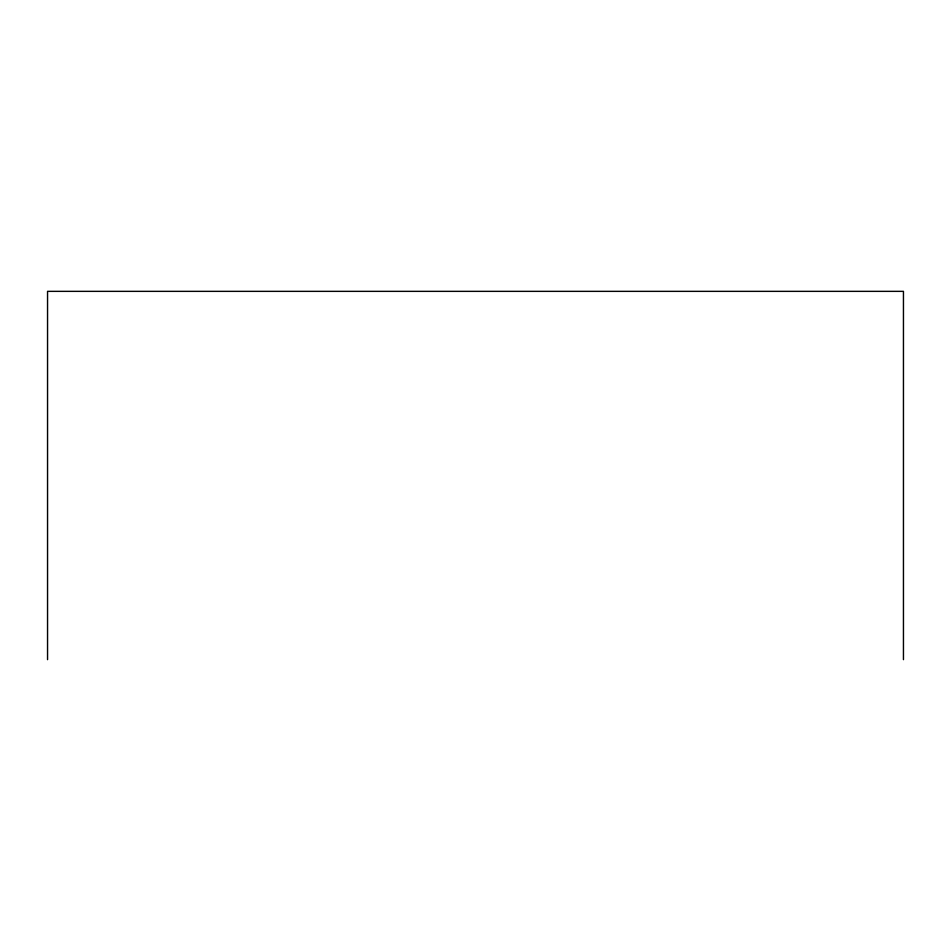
<?xml version="1.0" encoding="UTF-8"?>
<svg xmlns="http://www.w3.org/2000/svg" width="951" height="951" viewBox="0 0 951 951"><rect width="100%" height="100%" fill="white"/><g stroke="black" fill="none" stroke-linecap="round" stroke-linejoin="round"><path stroke-width="1.43" d="M903.45 659.649L903.45 291.351L47.55 291.351L47.55 659.649"/></g></svg>
